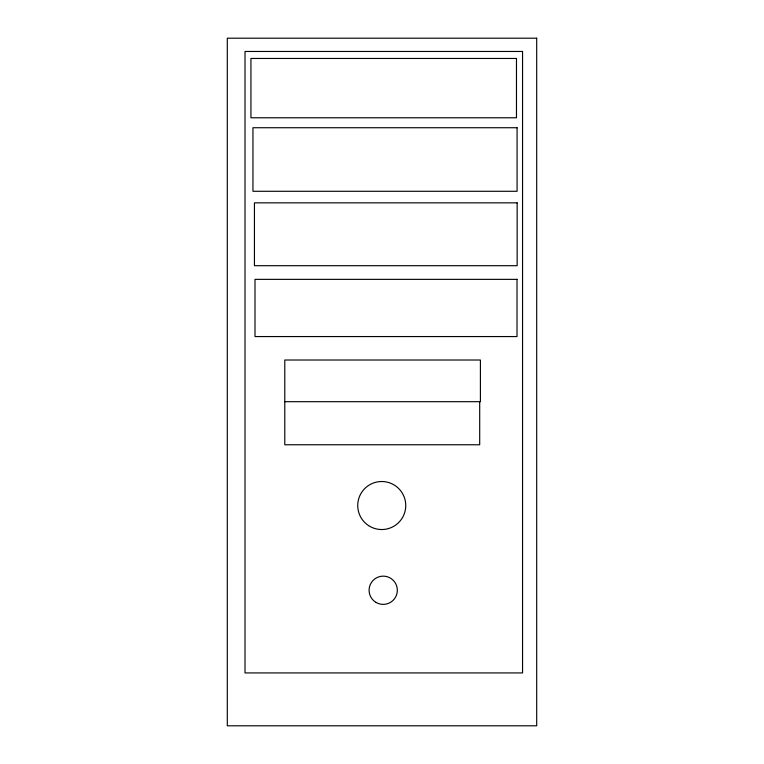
<?xml version="1.0" encoding="UTF-8"?>
<svg xmlns="http://www.w3.org/2000/svg" width="764" height="764" viewBox="0 0 764 764"><rect width="100%" height="100%" fill="white"/><g stroke="black" fill="none" stroke-linecap="round" stroke-linejoin="round"><path stroke-width="1.15" d="M284.781 401.683L480.403 401.683L480.403 360.016L284.781 360.016L284.781 444.763L479.697 444.763L479.697 401.683M536.7 38.2L227.3 38.2L227.3 725.8L536.7 725.8L536.7 38.2M522.557 51.465L245.015 51.465L245.015 672.931L522.557 672.931L522.557 51.465M516.474 58.456L250.936 58.456L250.936 117.78L516.474 117.78L516.474 58.456M517.075 127.731L252.951 127.731L252.951 191.286L517.075 191.286L517.075 127.731M517.152 202.852L254.441 202.852L254.441 265.7L517.152 265.7L517.152 202.852M517.008 279.357L255.004 279.357L255.004 336.561L517.008 336.561L517.008 279.357M368.601 525.622A24.009 24.009 0 0 0 405.713 506.866A24.009 24.009 0 0 0 370.912 484.099A24.009 24.009 0 0 0 368.601 525.622M376.003 602.404A14.124 14.124 0 0 0 397.337 590.438A14.124 14.124 0 0 0 376.299 577.947A14.124 14.124 0 0 0 376.003 602.404"/></g></svg>
